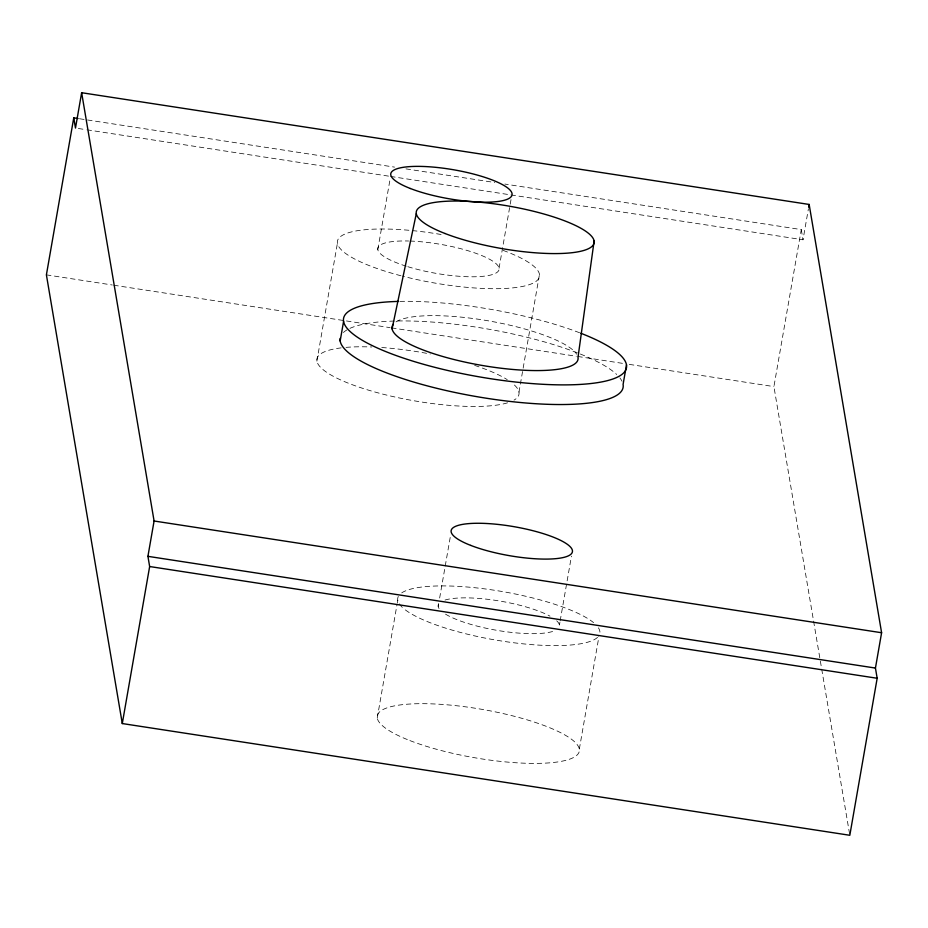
<?xml version="1.0" encoding="UTF-8"?>
<svg xmlns="http://www.w3.org/2000/svg" width="928" height="928" viewBox="0 0 928 928"><rect width="100%" height="100%" fill="white"/><g stroke="black" fill="none" stroke-linecap="round" stroke-linejoin="round"><path stroke-width="0.7" stroke-dasharray="4.64 3.48" d="M316.877 361.108L337.398 243.345M377.812 249.551L390.073 179.185M377.244 718.005L397.022 604.499M397.265 603.084L397.764 600.242M438.178 606.448L438.666 603.641M439.652 598.015L450.683 534.69M499.067 268.169L511.084 199.218M518.972 392.138L539.481 274.375M559.433 625.078L559.92 622.259M560.164 620.855L571.451 556.127M579.339 749.047L598.618 638.371M849.572 833.854L773.917 386.593L801.282 229.587L504.832 184.057M390.549 176.436L803.01 239.784L808.427 208.696M79.483 118.738L394.551 167.121M406.012 168.884L494.81 182.514M78.346 128.493L85.504 129.595M86.942 129.804L389.122 176.216M46.4 274.862L112.276 284.989M113.715 285.209L390.108 327.654M391.546 327.874L576.288 356.248M577.726 356.468L623.546 363.509M629.277 364.379L773.917 386.593M801.282 229.587L803.01 239.784M343.418 332.502A143.596 34.243 9.9 0 1 348.615 328.999M349.937 328.361A143.596 34.243 9.9 0 1 577.378 352.86M580.348 354.032A143.596 34.243 9.9 0 1 616.702 374.483M619.881 377.916A143.596 34.243 9.9 0 1 622.027 381.269M399.968 301.38A143.596 34.243 9.9 0 1 580.8 333.233M514.414 385.016A102.567 24.464 9.9 0 1 514.019 400.119M507.581 402.81A102.567 24.464 9.9 0 1 359.832 387.394A102.567 24.464 9.9 0 1 343.43 347.617M346.016 347.374A102.567 24.464 9.9 0 1 371.757 346.979M381.756 347.524A102.567 24.464 9.9 0 1 430.325 354.032M474.649 365.388A102.567 24.464 9.9 0 1 507.256 379.645M395.978 321.888A94.366 22.504 9.9 0 1 490.622 321.239A94.366 22.504 9.9 0 1 576.682 354.194M552.601 631.481A61.538 14.674 9.9 0 1 498.754 630.646A61.538 14.674 9.9 0 1 444.964 613.791M439.037 608.524A61.538 14.674 9.9 0 1 439.582 602.817M445.011 600.056A61.538 14.674 9.9 0 1 550.014 616.18M556.696 620.797A61.538 14.674 9.9 0 1 558.958 627.595M597.528 637.35A102.567 24.464 9.9 0 1 504.426 641.457A102.567 24.464 9.9 0 1 403.146 608.118M402.323 607.376A102.567 24.464 9.9 0 1 398.332 596.449M401.731 592.876A102.567 24.464 9.9 0 1 495.158 590.37A102.567 24.464 9.9 0 1 593.584 622.653M598.421 627.827A102.567 24.464 9.9 0 1 598.537 636.248M409.99 241.048A61.538 14.674 9.9 0 1 499.113 269.143A61.538 14.674 9.9 0 1 407.601 266.626M406.244 266.197A61.538 14.674 9.9 0 1 408.598 241.002M503.127 250.398A102.567 24.464 9.9 0 1 525.735 285.708A102.567 24.464 9.9 0 1 402.369 276.115M400.989 275.767A102.567 24.464 9.9 0 1 339.52 237.475A102.567 24.464 9.9 0 1 442.459 234.726M409.886 740.579A102.567 24.464 9.9 0 0 577.007 755.114A102.567 24.464 9.9 0 0 447.969 704.886A102.567 24.464 9.9 0 0 409.886 740.579"/><path stroke-width="1.39" d="M594.129 240.955L578.005 357.384A94.366 22.504 9.9 0 1 479.254 364.936A94.366 22.504 9.9 0 1 393.286 324.255M73.753 117.856L46.4 274.862L122.287 723.55L849.816 835.281L877.169 678.264L875.44 668.067L881.6 632.734L809.158 204.45L81.641 92.719L75.481 128.052L73.753 117.856L78.056 118.517M122.287 723.55L149.652 566.532L147.923 556.336L154.083 521.002L81.641 92.719M340.158 341.005L343.58 321.378M626.504 364.832L623.082 384.459A143.596 34.243 9.9 0 1 482.386 397.59A143.596 34.243 9.9 0 1 340.1 338.407M808.671 207.28L809.158 204.45M392.08 328.825L416.301 213.649M154.083 521.002L881.6 632.734M147.923 556.336L875.44 668.067M149.652 566.532L877.169 678.264M580.8 333.233A143.596 34.243 9.9 0 1 583.735 384.192A143.596 34.243 9.9 0 1 378.079 348.313A143.596 34.243 9.9 0 1 398.483 301.414M470.763 545.409A61.538 14.674 9.9 0 0 571.033 554.132A61.538 14.674 9.9 0 0 493.615 523.995A61.538 14.674 9.9 0 0 470.763 545.409M410.396 188.512A61.538 14.674 9.9 0 0 510.667 197.235A61.538 14.674 9.9 0 0 433.248 167.098A61.538 14.674 9.9 0 0 410.396 188.512M445.022 233.508A90.26 21.53 9.9 0 0 592.087 246.303A90.26 21.53 9.9 0 0 478.535 202.095A90.26 21.53 9.9 0 0 445.022 233.508"/></g></svg>
